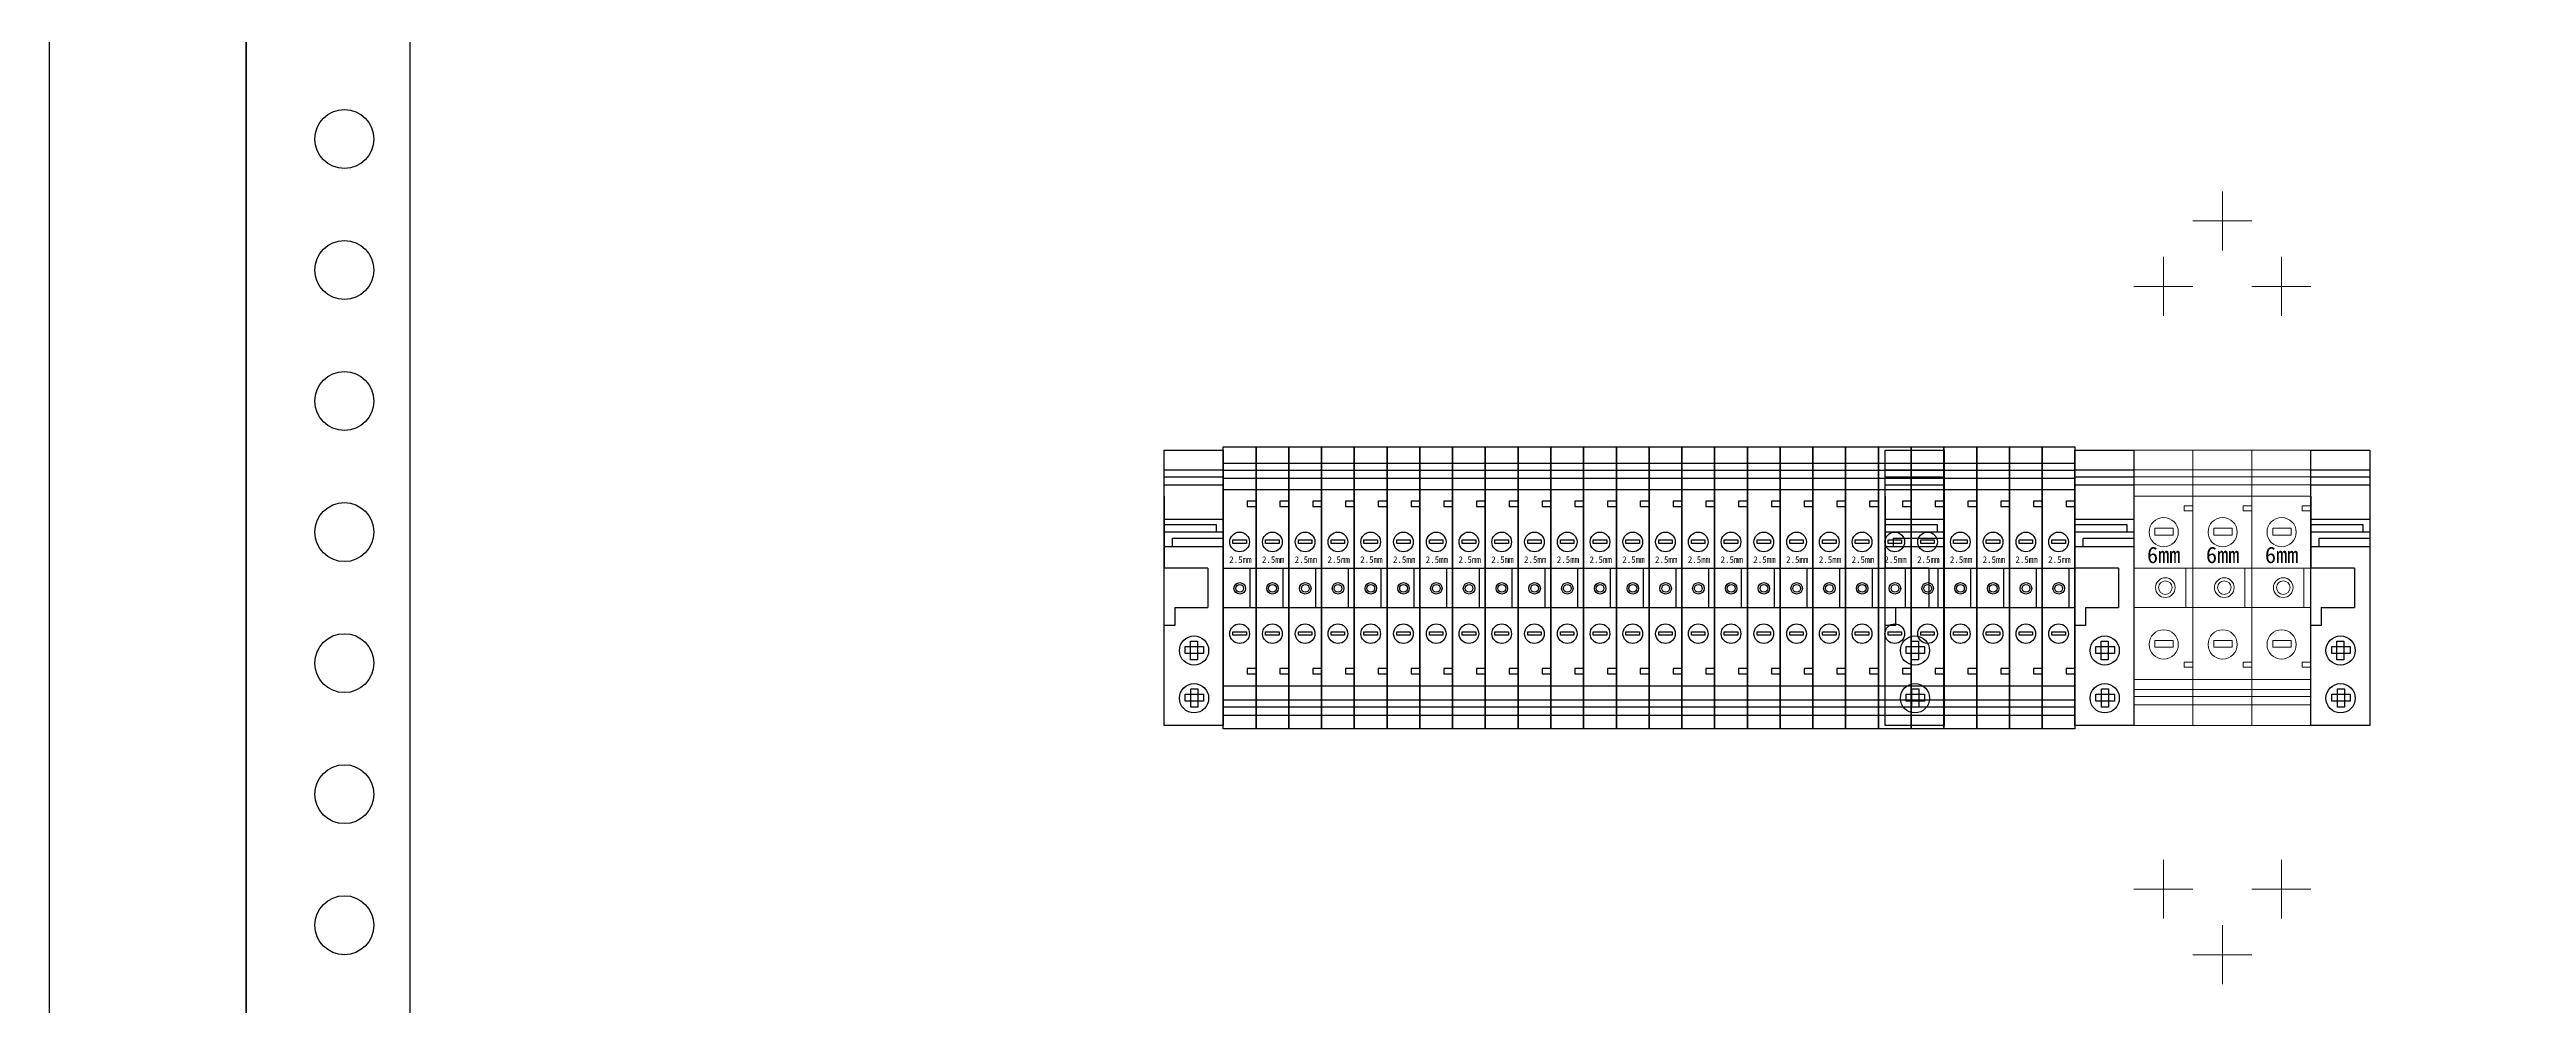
# Model space of a CAD drawing. Extents: x 1702616 to 1703280, y 398475 to 400075.
# Drawn here: x 1702680.1 to 1703058.1, y 398817.9 to 398963.8 of the extents above; entities that cross this region are included whole.
import ezdxf

# ---------------------------------------------------------------- set-up
doc = ezdxf.new("R2010")
doc.units = 0
doc.header["$MEASUREMENT"] = 0
for name, color, linetype in [('LY-JS-BJ', 7, 'Continuous'), ('LY-JS-YQJ', 7, 'Continuous'), ('布置图', 20, 'Continuous')]:
    doc.layers.add(name, color=color, linetype=linetype)
doc.layers.add('LY-二次控制图', color=7, linetype='Continuous', lineweight=18)

# ---------------------------------------------------------------- blocks, each defined once
blk = doc.blocks.new('端子堵头')
at = {"layer": 'LY-JS-YQJ'}
for p, q in [((0, 39.03), (9, 39.03)), ((0, 37.96), (9, 37.96)), ((0, 36.73), (9, 36.73)), ((0, 35), (0, 24)), ((9, 35), (9, 24)), ((9, 34.58), (9, 33.47)), ((0, 31.48), (9, 31.48)), ((7.97, 30.59), (0, 30.59)), ((7.97, 29.53), (7.97, 30.59)), ((0, 29.53), (9, 29.53)), ((0, 27.32), (9, 27.32)), ((1.25, 27.32), (1.25, 28.56)), ((1.25, 28.56), (9, 28.56)), ((6.66, 24), (0, 24)), ((6.66, 24), (6.66, 18)), ((1.59, 15.27), (0, 15.27)), ((1.59, 18), (1.59, 15.27)), ((1.59, 18), (6.66, 18))]:
    blk.add_line(p, q, dxfattribs=at)
for points in [[(0, 42), (9, 42), (9, 0), (0, 0)], [(3.2, 12.05), (6.01, 12.05), (6.01, 10.99), (3.2, 10.99)], [(5.06, 12.84), (5.06, 10.03), (3.99, 10.03), (3.99, 12.84)], [(3.2, 4.76), (6.01, 4.76), (6.01, 3.69), (3.2, 3.69)], [(5.13, 5.6), (5.13, 2.79), (4.06, 2.79), (4.06, 5.6)]]:
    blk.add_lwpolyline(points, close=True, dxfattribs=at)
for centre in [(4.54, 11.43), (4.54, 4.14)]:
    blk.add_circle(centre, 2.23, dxfattribs=at)
blk = doc.blocks.new('A$C05E77896')
at = {"layer": 'LY-JS-YQJ', "color": 3}
for p, q in [((0, 40.53), (5, 40.53)), ((0, 39.46), (5, 39.46)), ((0, 38.23), (5, 38.23)), ((5, 34.71), (3.66, 34.71)), ((3.66, 34.71), (3.66, 33.93)), ((0, 33.93), (0, 32.82)), ((3.66, 33.93), (5, 33.93)), ((5, 33.93), (5, 32.82)), ((0, 24.5), (5, 24.5)), ((4.07, 24.5), (4.07, 18.5)), ((0, 18.5), (5, 18.5)), ((5, 9.17), (3.66, 9.17)), ((3.66, 9.17), (3.66, 8.39)), ((3.66, 8.39), (5, 8.39)), ((0, 4.38), (5, 4.38)), ((0, 3.31), (5, 3.31)), ((0, 2.08), (5, 2.08))]:
    blk.add_line(p, q, dxfattribs=at)
for points in [[(0, 43), (5, 43), (5, 0), (0, 0)], [(0, 36.5), (5, 36.5), (5, 6.5), (0, 6.5)], [(1.47, 28.8), (3.53, 28.8), (3.53, 28.29), (1.47, 28.29)], [(1.47, 14.79), (3.53, 14.79), (3.53, 14.27), (1.47, 14.27)]]:
    blk.add_lwpolyline(points, close=True, dxfattribs=at)
for centre, radius in [((2.5, 28.5), 1.5), ((2.52, 21.42), 0.879), ((2.52, 21.42), 0.879), ((2.52, 21.42), 0.59), ((2.5, 14.5), 1.5)]:
    blk.add_circle(centre, radius, dxfattribs=at)
at = {"layer": 'LY-JS-YQJ', "color": 3, "insert": (0.91, 26.31), "char_height": 1, "width": 2.5692, "attachment_point": 1}
blk.add_mtext('2.5mm', dxfattribs=at)
blk = doc.blocks.new('UK-2.5 5组')
at = {"layer": 'LY-JS-YQJ'}
for p, q in [((0, 19.03), (5, 19.03)), ((5, 19.03), (10, 19.03)), ((10, 19.03), (15, 19.03)), ((15, 19.03), (20, 19.03)), ((0, 17.96), (5, 17.96)), ((0, 16.73), (5, 16.73)), ((5, 17.96), (10, 17.96)), ((5, 16.73), (10, 16.73)), ((10, 17.96), (15, 17.96)), ((10, 16.73), (15, 16.73)), ((15, 17.96), (20, 17.96)), ((15, 16.73), (20, 16.73)), ((5, 13.21), (3.66, 13.21)), ((3.66, 13.21), (3.66, 12.43)), ((3.66, 12.43), (5, 12.43)), ((5, 12.43), (5, 11.32)), ((10, 13.21), (8.66, 13.21)), ((8.66, 13.21), (8.66, 12.43)), ((8.66, 12.43), (10, 12.43)), ((10, 12.43), (10, 11.32)), ((15, 13.21), (13.66, 13.21)), ((13.66, 13.21), (13.66, 12.43)), ((13.66, 12.43), (15, 12.43)), ((15, 12.43), (15, 11.32)), ((20, 13.21), (18.66, 13.21)), ((18.66, 13.21), (18.66, 12.43)), ((18.66, 12.43), (20, 12.43)), ((0, 3), (5, 3)), ((4.07, 3), (4.07, -3)), ((5, 3), (10, 3)), ((9.07, 3), (9.07, -3)), ((10, 3), (15, 3)), ((14.07, 3), (14.07, -3)), ((15, 3), (20, 3)), ((19.07, 3), (19.07, -3)), ((0, -3), (5, -3)), ((5, -3), (10, -3)), ((10, -3), (15, -3)), ((15, -3), (20, -3)), ((5, -12.33), (3.66, -12.33)), ((3.66, -12.33), (3.66, -13.11)), ((3.66, -13.11), (5, -13.11)), ((10, -12.33), (8.66, -12.33)), ((8.66, -12.33), (8.66, -13.11)), ((8.66, -13.11), (10, -13.11)), ((15, -12.33), (13.66, -12.33)), ((13.66, -12.33), (13.66, -13.11)), ((13.66, -13.11), (15, -13.11)), ((20, -12.33), (18.66, -12.33)), ((18.66, -12.33), (18.66, -13.11)), ((18.66, -13.11), (20, -13.11)), ((0, -17.12), (5, -17.12)), ((0, -18.19), (5, -18.19)), ((5, -17.12), (10, -17.12)), ((5, -18.19), (10, -18.19)), ((10, -17.12), (15, -17.12)), ((10, -18.19), (15, -18.19)), ((15, -17.12), (20, -17.12)), ((15, -18.19), (20, -18.19)), ((0, -19.42), (5, -19.42)), ((5, -19.42), (10, -19.42)), ((10, -19.42), (15, -19.42)), ((15, -19.42), (20, -19.42))]:
    blk.add_line(p, q, dxfattribs=at)
at = {"layer": 'LY-JS-YQJ', "color": 6}
for p, q in [((20, 19.03), (25, 19.03)), ((20, 17.96), (25, 17.96)), ((20, 16.73), (25, 16.73)), ((20, 12.43), (20, 11.32)), ((25, 13.21), (23.66, 13.21)), ((23.66, 13.21), (23.66, 12.43)), ((23.66, 12.43), (25, 12.43)), ((25, 12.43), (25, 11.32)), ((20, 3), (25, 3)), ((24.07, 3), (24.07, -3)), ((20, -3), (25, -3)), ((25, -12.33), (23.66, -12.33)), ((23.66, -12.33), (23.66, -13.11)), ((23.66, -13.11), (25, -13.11)), ((20, -17.12), (25, -17.12)), ((20, -18.19), (25, -18.19)), ((20, -19.42), (25, -19.42))]:
    blk.add_line(p, q, dxfattribs=at)
at = {"layer": 'LY-JS-YQJ'}
for points in [[(0, 21.5), (5, 21.5), (5, -21.5), (0, -21.5)], [(5, 21.5), (10, 21.5), (10, -21.5), (5, -21.5)], [(10, 21.5), (15, 21.5), (15, -21.5), (10, -21.5)], [(15, 21.5), (20, 21.5), (20, -21.5), (15, -21.5)], [(0, 15), (5, 15), (5, -15), (0, -15)], [(5, 15), (10, 15), (10, -15), (5, -15)], [(10, 15), (15, 15), (15, -15), (10, -15)], [(15, 15), (20, 15), (20, -15), (15, -15)], [(1.47, 7.3), (3.53, 7.3), (3.53, 6.79), (1.47, 6.79)], [(6.47, 7.3), (8.53, 7.3), (8.53, 6.79), (6.47, 6.79)], [(11.47, 7.3), (13.53, 7.3), (13.53, 6.79), (11.47, 6.79)], [(16.47, 7.3), (18.53, 7.3), (18.53, 6.79), (16.47, 6.79)], [(1.47, -6.71), (3.53, -6.71), (3.53, -7.23), (1.47, -7.23)], [(6.47, -6.71), (8.53, -6.71), (8.53, -7.23), (6.47, -7.23)], [(11.47, -6.71), (13.53, -6.71), (13.53, -7.23), (11.47, -7.23)], [(16.47, -6.71), (18.53, -6.71), (18.53, -7.23), (16.47, -7.23)]]:
    blk.add_lwpolyline(points, close=True, dxfattribs=at)
at = {"layer": 'LY-JS-YQJ', "color": 6}
for points in [[(20, 21.5), (25, 21.5), (25, -21.5), (20, -21.5)], [(20, 15), (25, 15), (25, -15), (20, -15)], [(21.47, 7.3), (23.53, 7.3), (23.53, 6.79), (21.47, 6.79)], [(21.47, -6.71), (23.53, -6.71), (23.53, -7.23), (21.47, -7.23)]]:
    blk.add_lwpolyline(points, close=True, dxfattribs=at)
at = {"layer": 'LY-JS-YQJ'}
for centre, radius in [((2.5, 7), 1.5), ((7.5, 7), 1.5), ((12.5, 7), 1.5), ((17.5, 7), 1.5), ((2.52, -0.08), 0.879), ((2.52, -0.08), 0.879), ((2.52, -0.08), 0.59), ((7.52, -0.08), 0.879), ((7.52, -0.08), 0.879), ((7.52, -0.08), 0.59), ((12.52, -0.08), 0.879), ((12.52, -0.08), 0.879), ((12.52, -0.08), 0.59), ((17.52, -0.08), 0.879), ((17.52, -0.08), 0.879), ((17.52, -0.08), 0.59), ((2.5, -7), 1.5), ((7.5, -7), 1.5), ((12.5, -7), 1.5), ((17.5, -7), 1.5)]:
    blk.add_circle(centre, radius, dxfattribs=at)
at = {"layer": 'LY-JS-YQJ', "color": 6}
for centre, radius in [((22.5, 7), 1.5), ((22.52, -0.08), 0.879), ((22.52, -0.08), 0.879), ((22.52, -0.08), 0.59), ((22.5, -7), 1.5)]:
    blk.add_circle(centre, radius, dxfattribs=at)
at = {"layer": 'LY-JS-YQJ', "char_height": 1, "width": 2.5692, "attachment_point": 1}
for insert in [(0.91, 4.81), (5.91, 4.81), (10.91, 4.81), (15.91, 4.81)]:
    blk.add_mtext('2.5mm', dxfattribs=dict(at, insert=insert))
at = {"layer": 'LY-JS-YQJ', "color": 6, "insert": (20.91, 4.81), "char_height": 1, "width": 2.5692, "attachment_point": 1}
blk.add_mtext('2.5mm', dxfattribs=at)
blk = doc.blocks.new('UK-6')
for p, q in [((0, 39.03), (9, 39.03)), ((0, 37.96), (9, 37.96)), ((9, 39.03), (18, 39.03)), ((9, 37.96), (18, 37.96)), ((18, 39.03), (27, 39.03)), ((18, 37.96), (27, 37.96)), ((0, 36.73), (9, 36.73)), ((0, 35), (0, 24)), ((9, 36.73), (18, 36.73)), ((9, 35), (9, 24)), ((18, 36.73), (27, 36.73)), ((18, 35), (18, 24)), ((9, 33.52), (7.66, 33.52)), ((7.66, 33.52), (7.66, 32.74)), ((7.66, 32.74), (9, 32.74)), ((9, 32.74), (9, 31.63)), ((18, 33.52), (16.66, 33.52)), ((16.66, 33.52), (16.66, 32.74)), ((16.66, 32.74), (18, 32.74)), ((18, 32.74), (18, 31.63)), ((27, 33.52), (25.66, 33.52)), ((25.66, 33.52), (25.66, 32.74)), ((25.66, 32.74), (27, 32.74)), ((27, 32.74), (27, 31.63)), ((7.94, 24), (7.94, 18)), ((16.94, 24), (16.94, 18)), ((25.94, 24), (25.94, 18)), ((9, 9.67), (7.66, 9.67)), ((7.66, 9.67), (7.66, 8.89)), ((7.66, 8.89), (9, 8.89)), ((18, 9.67), (16.66, 9.67)), ((16.66, 9.67), (16.66, 8.89)), ((16.66, 8.89), (18, 8.89)), ((27, 9.67), (25.66, 9.67)), ((25.66, 9.67), (25.66, 8.89)), ((25.66, 8.89), (27, 8.89)), ((0, 5.47), (9, 5.47)), ((0, 4.4), (9, 4.4)), ((9, 5.47), (18, 5.47)), ((9, 4.4), (18, 4.4)), ((18, 5.47), (27, 5.47)), ((18, 4.4), (27, 4.4)), ((0, 3.16), (9, 3.16)), ((9, 3.16), (18, 3.16)), ((18, 3.16), (27, 3.16))]:
    blk.add_line(p, q)
for points in [[(0, 42), (9, 42), (9, 0), (0, 0)], [(9, 42), (18, 42), (18, 0), (9, 0)], [(18, 42), (27, 42), (27, 0), (18, 0)], [(0, 35), (9, 35), (9, 7), (0, 7)], [(9, 35), (18, 35), (18, 7), (9, 7)], [(18, 35), (27, 35), (27, 7), (18, 7)], [(3.2, 30.12), (6.01, 30.12), (6.01, 29.05), (3.2, 29.05)], [(12.2, 30.12), (15.01, 30.12), (15.01, 29.05), (12.2, 29.05)], [(21.2, 30.12), (24.01, 30.12), (24.01, 29.05), (21.2, 29.05)], [(0, 24), (9, 24), (9, 18), (0, 18)], [(9, 24), (18, 24), (18, 18), (9, 18)], [(18, 24), (27, 24), (27, 18), (18, 18)], [(3.2, 12.98), (6.01, 12.98), (6.01, 11.92), (3.2, 11.92)], [(12.2, 12.98), (15.01, 12.98), (15.01, 11.92), (12.2, 11.92)], [(21.2, 12.98), (24.01, 12.98), (24.01, 11.92), (21.2, 11.92)]]:
    blk.add_lwpolyline(points, close=True)
for centre, radius in [((4.54, 29.5), 2.23), ((13.54, 29.5), 2.23), ((22.54, 29.5), 2.23), ((4.79, 21.03), 1.5), ((4.79, 21.03), 1.03), ((13.79, 21.03), 1.5), ((13.79, 21.03), 1.03), ((22.79, 21.03), 1.5), ((22.79, 21.03), 1.03), ((4.54, 12.36), 2.23), ((13.54, 12.36), 2.23), ((22.54, 12.36), 2.23)]:
    blk.add_circle(centre, radius)
at = {"char_height": 2.5, "width": 1.4548, "attachment_point": 1}
for insert in [(1.99, 27.27), (10.99, 27.27), (19.99, 27.27)]:
    blk.add_mtext('6mm', dxfattribs=dict(at, insert=insert))
blk = doc.blocks.new('UK-6 3组')
at = {"color": 1}
for p, q in [((13.5, 81.5), (13.5, 72.5)), ((9, 77), (18, 77)), ((4.5, 71.5), (4.5, 62.5)), ((22.5, 71.5), (22.5, 62.5)), ((0, 67), (9, 67)), ((18, 67), (27, 67)), ((4.5, -29.5), (4.5, -20.5)), ((22.5, -29.5), (22.5, -20.5)), ((0, -25), (9, -25)), ((18, -25), (27, -25)), ((13.5, -39.5), (13.5, -30.5)), ((9, -35), (18, -35))]:
    blk.add_line(p, q, dxfattribs=at)
at = {"layer": 'LY-二次控制图', "linetype": 'Continuous'}
blk.add_blockref('UK-6', (0, 0), dxfattribs=at)
blk = doc.blocks.new('*U29')
at = {"layer": 'LY-JS-BJ', "color": 6}
blk.add_circle((0, 0), 4.5, dxfattribs=at)
blk = doc.blocks.new('*U30')
at = {"layer": 'LY-JS-BJ', "color": 0, "linetype": 'ByBlock', "lineweight": -2, "transparency": 16777216}
for p in [(0, -1000), (0, -1020), (0, -1040), (0, -1060), (0, -1080), (0, -1100), (0, -1120)]:
    blk.add_blockref('*U29', p, dxfattribs=at)

msp = doc.modelspace()

# ---------------------------------------------------------------- linework, layer by layer
at = {"layer": 'LY-JS-BJ', "color": 6, "ltscale": 50}
msp.add_lwpolyline([(1702710.06, 400020.18), (1702710.06, 398475.18)], dxfattribs=at)
at = {"layer": 'LY-JS-BJ', "color": 6, "lineweight": -3}
msp.add_lwpolyline([(1702735.06, 399960.18), (1702735.06, 398560.18), (1702710.06, 398560.18), (1702710.06, 399960.18)], close=True, dxfattribs=at)
at = {"layer": '布置图', "ltscale": 50}
msp.add_lwpolyline([(1702680.06, 400075.18), (1703280.06, 400075.18), (1703280.06, 398475.18), (1702680.06, 398475.18)], close=True, dxfattribs=at)

# ---------------------------------------------------------------- block references
at = {"layer": 'LY-JS-BJ', "color": 6, "lineweight": -3}
msp.add_blockref('*U30', (1702725.06, 399950.18), dxfattribs=at)
at = {"layer": 'LY-二次控制图', "color": 6, "lineweight": -3}
for name, p in [('UK-6 3组', (1702998.2, 398860.68)), ('端子堵头', (1702850.2, 398860.68)), ('UK-2.5 5组', (1702859.2, 398881.68)), ('UK-2.5 5组', (1702884.2, 398881.68)), ('UK-2.5 5组', (1702909.2, 398881.68)), ('UK-2.5 5组', (1702934.2, 398881.68)), ('UK-2.5 5组', (1702959.2, 398881.68)), ('端子堵头', (1702960.24, 398860.68)), ('A$C05E77896', (1702984.2, 398860.18)), ('端子堵头', (1702989.2, 398860.68)), ('端子堵头', (1703025.2, 398860.68))]:
    msp.add_blockref(name, p, dxfattribs=at)

doc.saveas('drawing.dxf')
